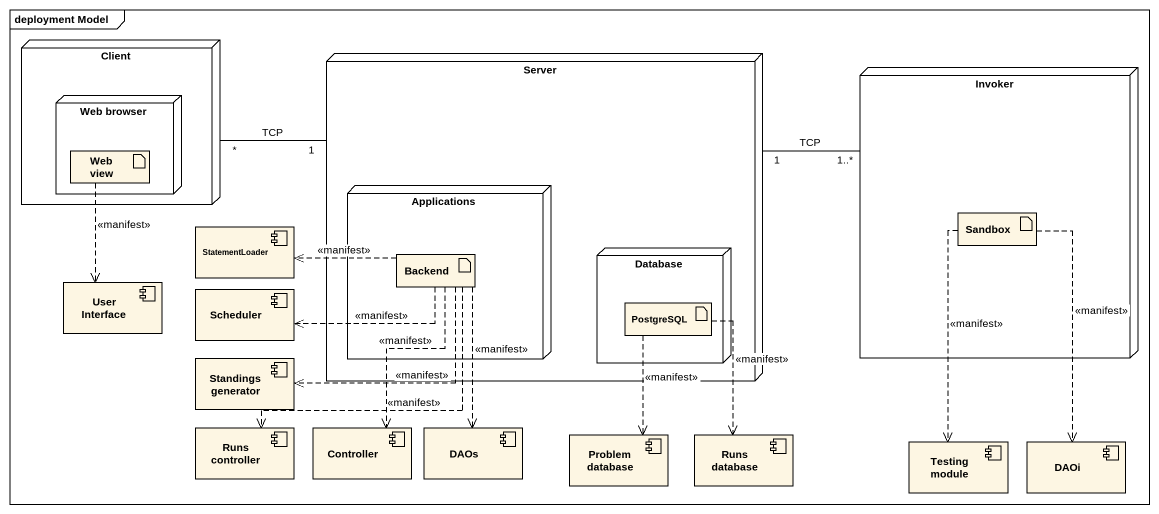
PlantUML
@startuml
mainframe deployment Model
node Client {
  node "Web browser" as Web_browser {
    artifact "Web view" as Web_view
  }
}
node Server {
  node Applications {
    artifact Backend
  }
  node "Database" as Database_ {
    artifact PostgreSQL
  }
}
node Invoker {
  artifact Sandbox
}
component StatementLoader
component "User Interface" as User_Interface
component Scheduler
component "Standings generator" as Standings_generator
component "Runs controller" as Runs_controller
component Controller
component DAOs
component "Problem database" as Problem_database
component "Runs database" as Runs_database
component "Testing module" as Testing_module
component DAOi
Server "1" -left- "*" Client : TCP
Server "1" -right- "1..*" Invoker : TCP
Web_view ..> User_Interface : <<manifest>>
Sandbox ..> Testing_module : <<manifest>>
Sandbox ..> DAOi : <<manifest>>
Backend .left.> StatementLoader : <<manifest>>
Backend .left.> Scheduler : <<manifest>>
Backend .left.> Standings_generator : <<manifest>>
Backend ..> Runs_controller : <<manifest>>
Backend ..> Controller : <<manifest>>
Backend ..> DAOs : <<manifest>>
PostgreSQL ..> Problem_database : <<manifest>>
PostgreSQL ..> Runs_database : <<manifest>>
@enduml
